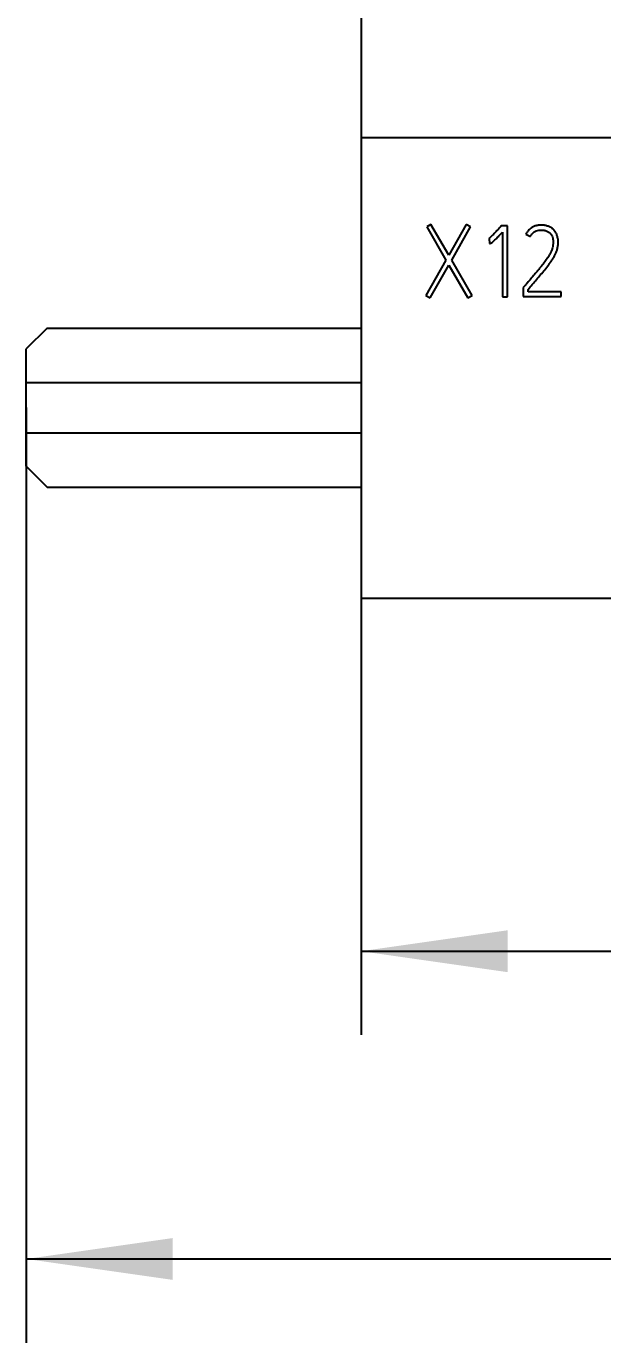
# Model space of a CAD drawing. Extents: x 0 to 420, y 0 to 297.
# Drawn here: x 80.07 to 93.85, y 124.67 to 156.12 of the extents above; entities that cross this region are included whole.
import ezdxf

# ---------------------------------------------------------------- set-up
doc = ezdxf.new("R2010")
doc.units = 0
doc.header["$LTSCALE"] = 23.1
for name, color, linetype in [('10000_FRONT', 7, 'CONTINUOUS'), ('10100_DIM_FRONT', 7, 'CONTINUOUS'), ('10500_FRONT_LABELING', 7, 'CONTINUOUS')]:
    doc.layers.add(name, color=color, linetype=linetype)
doc.styles.get("Standard").update_dxf_attribs({"font": 'txt', "width": 0.8})
doc.dimstyles.new('DIMSTYLE_1', dxfattribs={"dimtxt": 3.5, "dimasz": 3.5, "dimexe": 0.18, "dimexo": 0.0625, "dimgap": 0.09, "dimtad": 1, "dimtxsty": 'STANDARD', "dimcen": 0.09, "dimazin": 3, "dimtp": 0.05, "dimtm": 0.05, "dimtfac": 1, "dimtofl": 0, "dimtmove": 0, "dimatfit": 3, "dimtolj": 1})

# ---------------------------------------------------------------- blocks, each defined once
blk = doc.blocks.new('*D0')
at = {"layer": '10100_DIM_FRONT', "linetype": 'CONTINUOUS'}
for p, q in [((159.574, 187.462), (159.574, 124.671)), ((80.074, 147.013), (80.074, 124.671)), ((80.074, 126.671), (119.824, 126.671)), ((159.574, 126.671), (119.824, 126.671))]:
    blk.add_line(p, q, dxfattribs=at)
for points in [[(83.574, 127.171), (80.074, 126.671), (83.574, 126.171)], [(156.074, 126.171), (159.574, 126.671), (156.074, 127.171)]]:
    blk.add_solid(points, dxfattribs=at)
at = {"layer": '10100_DIM_FRONT', "linetype": 'CONTINUOUS', "width": 0.714286}
blk.add_text('79,5', height=3.5, dxfattribs=at).set_placement((115.994, 127.546))
blk = doc.blocks.new('*D1')
at = {"layer": '10100_DIM_FRONT', "linetype": 'CONTINUOUS'}
for p, q in [((88.074177, 187.462099), (88.074177, 132.024382)), ((159.574177, 147.949506), (159.574177, 132.024382)), ((88.074177, 134.024382), (123.824177, 134.024382)), ((159.574177, 134.024382), (123.824177, 134.024382))]:
    blk.add_line(p, q, dxfattribs=at)
for points in [[(91.574177, 134.524382), (88.074177, 134.024382), (91.574177, 133.524382)], [(156.074177, 133.524382), (159.574177, 134.024382), (156.074177, 134.524382)]]:
    blk.add_solid(points, dxfattribs=at)
at = {"layer": '10100_DIM_FRONT', "linetype": 'CONTINUOUS', "width": 0.660714}
blk.add_text('71,5', height=3.5, dxfattribs=at).set_placement((120.380361, 134.899382))

msp = doc.modelspace()

# ---------------------------------------------------------------- linework, layer by layer
at = {"layer": '10000_FRONT', "color": 7, "linetype": 'CONTINUOUS'}
for p, q in [((88.074, 232.463), (88.074, 142.463)), ((88.074, 153.463), (159.574, 153.463)), ((80.574, 148.913), (80.074, 148.413)), ((80.574, 148.913), (88.074, 148.913)), ((80.074, 145.613), (80.074, 148.413)), ((80.074, 147.613), (88.074, 147.613)), ((80.074, 146.413), (88.074, 146.413)), ((80.074, 145.613), (80.574, 145.113)), ((80.574, 145.113), (88.074, 145.113)), ((88.074, 142.463), (159.574, 142.463))]:
    msp.add_line(p, q, dxfattribs=at)
at = {"layer": '10500_FRONT_LABELING', "color": 7, "linetype": 'CONTINUOUS'}
for p, q in [((89.744, 151.389), (89.643, 151.33)), ((89.643, 151.33), (90.103, 150.535)), ((90.169, 150.653), (89.744, 151.389)), ((90.586, 151.389), (90.169, 150.653)), ((90.24, 150.533), (90.692, 151.33)), ((90.692, 151.33), (90.586, 151.389)), ((91.423, 151.354), (91.407, 151.335)), ((91.572, 151.354), (91.423, 151.354)), ((91.572, 149.661), (91.572, 151.354)), ((91.124, 151.05), (91.138, 151.054)), ((91.138, 151.054), (91.145, 150.934)), ((91.454, 151.207), (91.454, 149.661)), ((92.013, 151.153), (92.119, 151.099)), ((90.103, 150.535), (89.624, 149.694)), ((89.728, 149.635), (90.171, 150.415)), ((90.171, 150.415), (90.624, 149.635)), ((90.728, 149.694), (90.24, 150.533)), ((91.963, 149.897), (91.949, 149.88)), ((91.949, 149.88), (91.949, 149.663)), ((92.067, 149.781), (92.067, 149.838)), ((92.854, 149.781), (92.067, 149.781)), ((92.854, 149.663), (92.854, 149.781)), ((89.624, 149.694), (89.728, 149.635)), ((90.624, 149.635), (90.728, 149.694)), ((91.454, 149.661), (91.572, 149.661)), ((91.949, 149.663), (92.854, 149.663))]:
    msp.add_line(p, q, dxfattribs=at)
for points, knots in [([(91.407, 151.335), (91.396, 151.322), (91.384, 151.31), (91.362, 151.285), (91.35, 151.273), (91.316, 151.236), (91.293, 151.211), (91.247, 151.163), (91.224, 151.138), (91.188, 151.103), (91.176, 151.092), (91.157, 151.075), (91.15, 151.07), (91.138, 151.059), (91.131, 151.054), (91.124, 151.05)], [0, 0, 0, 0, 0.125, 0.125, 0.25, 0.25, 0.5, 0.5, 0.75, 0.75, 0.875, 0.875, 0.9375, 0.9375, 1, 1, 1, 1]), ([(92.067, 149.838), (92.1, 149.877), (92.133, 149.916), (92.199, 149.994), (92.232, 150.033), (92.299, 150.111), (92.332, 150.15), (92.398, 150.228), (92.43, 150.268), (92.495, 150.347), (92.527, 150.387), (92.573, 150.448), (92.588, 150.469), (92.618, 150.51), (92.633, 150.531), (92.661, 150.574), (92.675, 150.596), (92.701, 150.64), (92.713, 150.663), (92.734, 150.709), (92.744, 150.733), (92.76, 150.781), (92.766, 150.806), (92.776, 150.857), (92.779, 150.882), (92.784, 150.933), (92.784, 150.958), (92.782, 151.009), (92.779, 151.035), (92.771, 151.086), (92.765, 151.111), (92.751, 151.147), (92.746, 151.159), (92.735, 151.183), (92.729, 151.194), (92.715, 151.216), (92.708, 151.226), (92.691, 151.246), (92.683, 151.255), (92.665, 151.274), (92.655, 151.283), (92.635, 151.299), (92.624, 151.306), (92.602, 151.319), (92.591, 151.325), (92.567, 151.336), (92.555, 151.34), (92.519, 151.353), (92.494, 151.36), (92.456, 151.367), (92.443, 151.369), (92.417, 151.371), (92.404, 151.372), (92.365, 151.373), (92.34, 151.372), (92.301, 151.368), (92.288, 151.366), (92.263, 151.361), (92.25, 151.357), (92.213, 151.346), (92.19, 151.335), (92.156, 151.316), (92.145, 151.309), (92.124, 151.294), (92.104, 151.278), (92.085, 151.259), (92.068, 151.24), (92.06, 151.23), (92.037, 151.199), (92.023, 151.177), (92.013, 151.153)], [0, 0, 0, 0, 0.0625, 0.0625, 0.125, 0.125, 0.1875, 0.1875, 0.25, 0.25, 0.3125, 0.3125, 0.34375, 0.34375, 0.375, 0.375, 0.40625, 0.40625, 0.4375, 0.4375, 0.46875, 0.46875, 0.5, 0.5, 0.53125, 0.53125, 0.5625, 0.5625, 0.59375, 0.59375, 0.625, 0.625, 0.640625, 0.640625, 0.65625, 0.65625, 0.671875, 0.671875, 0.6875, 0.6875, 0.703125, 0.703125, 0.71875, 0.71875, 0.734375, 0.734375, 0.75, 0.75, 0.78125, 0.78125, 0.796875, 0.796875, 0.8125, 0.8125, 0.84375, 0.84375, 0.859375, 0.859375, 0.875, 0.875, 0.90625, 0.90625, 0.921875, 0.921875, 0.9375, 0.953125, 0.953125, 0.96875, 0.96875, 1, 1, 1, 1]), ([(91.145, 150.934), (91.149, 150.934), (91.154, 150.935), (91.162, 150.937), (91.167, 150.938), (91.175, 150.941), (91.179, 150.943), (91.186, 150.947), (91.19, 150.949), (91.201, 150.957), (91.208, 150.962), (91.221, 150.973), (91.228, 150.979), (91.247, 150.996), (91.26, 151.008), (91.285, 151.032), (91.298, 151.044), (91.334, 151.081), (91.359, 151.106), (91.406, 151.157), (91.43, 151.182), (91.454, 151.207)], [0, 0, 0, 0, 0.03125, 0.03125, 0.0625, 0.0625, 0.09375, 0.09375, 0.125, 0.125, 0.1875, 0.1875, 0.25, 0.25, 0.375, 0.375, 0.5, 0.5, 0.75, 0.75, 1, 1, 1, 1]), ([(92.119, 151.099), (92.128, 151.119), (92.14, 151.137), (92.16, 151.163), (92.168, 151.171), (92.183, 151.186), (92.2, 151.201), (92.218, 151.213), (92.237, 151.224), (92.247, 151.229), (92.277, 151.242), (92.299, 151.247), (92.331, 151.252), (92.342, 151.253), (92.364, 151.255), (92.375, 151.255), (92.408, 151.254), (92.429, 151.252), (92.462, 151.246), (92.473, 151.244), (92.494, 151.238), (92.504, 151.234), (92.524, 151.225), (92.534, 151.221), (92.553, 151.209), (92.562, 151.203), (92.579, 151.189), (92.587, 151.182), (92.598, 151.17), (92.602, 151.166), (92.609, 151.157), (92.612, 151.153), (92.621, 151.139), (92.627, 151.13), (92.636, 151.11), (92.641, 151.1), (92.652, 151.069), (92.656, 151.047), (92.661, 151.015), (92.662, 151.004), (92.663, 150.983), (92.663, 150.972), (92.663, 150.939), (92.662, 150.917), (92.656, 150.874), (92.652, 150.853), (92.645, 150.821), (92.642, 150.811), (92.636, 150.79), (92.633, 150.779), (92.621, 150.749), (92.612, 150.729), (92.593, 150.691), (92.582, 150.672), (92.559, 150.635), (92.548, 150.617), (92.512, 150.563), (92.487, 150.528), (92.436, 150.458), (92.409, 150.424), (92.355, 150.357), (92.328, 150.323), (92.272, 150.257), (92.245, 150.224), (92.189, 150.158), (92.161, 150.125), (92.104, 150.06), (92.076, 150.027), (92.034, 149.978), (92.02, 149.962), (91.991, 149.929), (91.977, 149.913), (91.963, 149.897)], [0, 0, 0, 0, 0.03125, 0.03125, 0.046875, 0.046875, 0.0625, 0.078125, 0.078125, 0.09375, 0.09375, 0.125, 0.125, 0.140625, 0.140625, 0.15625, 0.15625, 0.1875, 0.1875, 0.203125, 0.203125, 0.21875, 0.21875, 0.234375, 0.234375, 0.25, 0.25, 0.265625, 0.265625, 0.273438, 0.273438, 0.28125, 0.28125, 0.296875, 0.296875, 0.3125, 0.3125, 0.34375, 0.34375, 0.359375, 0.359375, 0.375, 0.375, 0.40625, 0.40625, 0.4375, 0.4375, 0.453125, 0.453125, 0.46875, 0.46875, 0.5, 0.5, 0.53125, 0.53125, 0.5625, 0.5625, 0.625, 0.625, 0.6875, 0.6875, 0.75, 0.75, 0.8125, 0.8125, 0.875, 0.875, 0.9375, 0.9375, 0.96875, 0.96875, 1, 1, 1, 1])]:
    msp.add_open_spline(points, degree=3, knots=knots, dxfattribs=at)

# ---------------------------------------------------------------- dimensions: what is measured, and where the dimension line sits
at = {"layer": '10100_DIM_FRONT', "linetype": 'CONTINUOUS'}
for base, p1, p2, text, picture, middle in [((159.574, 126.671), (80.074, 147.013), (159.574, 187.462), '79,5', '*D0', (120.994, 129.296)), ((159.574, 134.024), (88.074, 187.462), (159.574, 147.95), '71,5', '*D1', (125.005, 136.649))]:
    dim = msp.add_linear_dim(base=base, p1=p1, p2=p2, text=text, dimstyle='DIMSTYLE_1', dxfattribs=at)
    dim.commit()
    dim.dimension.update_dxf_attribs({"geometry": picture, "text_midpoint": middle, "dimtype": 160})

doc.saveas('drawing.dxf')
